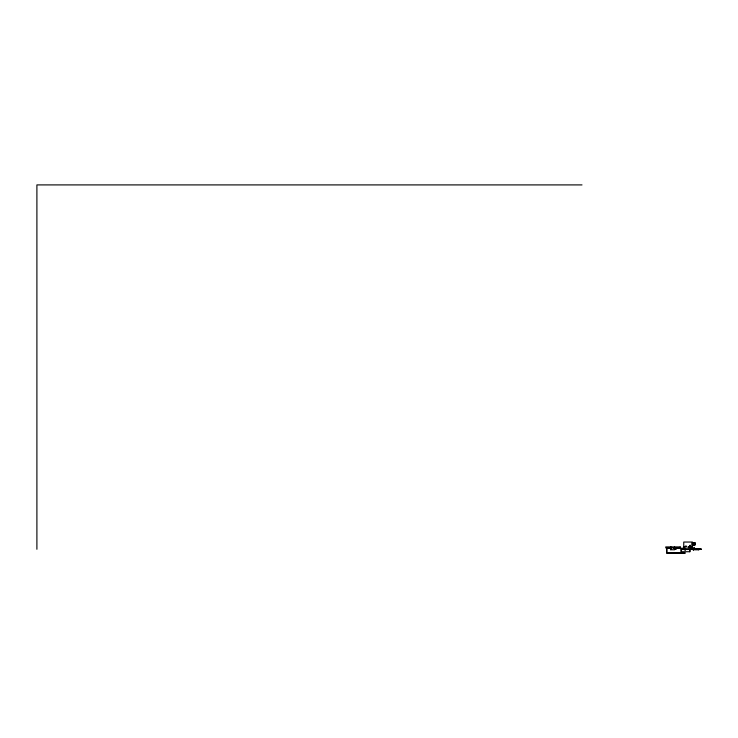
<?xml version="1.0" encoding="UTF-8"?>
<svg xmlns="http://www.w3.org/2000/svg" width="738" height="738" viewBox="0 0 738 738"><rect width="100%" height="100%" fill="white"/><g stroke="black" fill="none" stroke-linecap="round" stroke-linejoin="round"><path stroke-width="1.11" d="M690.805 549.321L690.805 548.841M693.286 550.087L694.255 548.841M582.005 184.906L36.9 184.906L36.9 549.275M692.798 543.251L693.369 543.002M693.812 543.251L694.384 543.002M686.174 546.858L683.766 546.858L686.174 545.899L686.174 546.913M685.141 553.048L666.737 553.094L666.737 548.233L671.377 548.233M673.61 548.233L683.988 548.233M674.541 548.841L676.036 548.934M692.327 548.841L701.1 549.321M692.668 549.007L701.1 549.007M674.587 549.22L676.036 549.22L674.587 549.321M692.668 549.155L701.1 549.155M701.1 549.275L682.124 549.321L682.124 548.841L691.654 549.275M681.192 549.487L689.864 549.487M694.449 549.423L693.102 549.423L693.102 548.841M699.855 548.841L699.855 549.413L698.499 549.801L694.449 549.801L694.55 548.841M685.085 553.048L666.783 553.048L666.783 548.233M698.406 548.841L698.406 549.801M695.5 548.841L695.5 549.321M694.873 543.002L694.873 544.93M694.052 543.002L694.052 544.93M694.052 549.321L694.052 547.393L693.96 549.275M693.812 543.002L693.812 544.93M693.286 549.321L693.342 550.087M693.037 543.002L693.037 544.93M692.798 543.002L692.798 544.93M692.327 549.321L692.428 542.043L683.748 542.043L683.748 549.321M692.179 549.275L692.078 548.306L692.078 549.321M690.75 546.867L690.75 545.419L689.596 545.419L689.596 546.867M690.5 545.419L690.5 546.867M690.178 545.419L690.178 546.867M689.864 549.367L689.864 551.729L681.192 551.729L681.192 549.367L681.239 551.729M689.818 549.367L689.818 551.729M688.729 546.867L688.729 547.587M685.141 548.233L685.141 550.179M685.058 548.233L685.058 550.161M682.18 548.841L682.18 549.321M674.587 546.913L674.587 549.773L670.741 549.718L670.833 546.913M670.741 546.913L670.741 549.773M695.205 543.002L691.976 543.002L691.976 544.93L695.205 544.93L695.205 543.002M680.224 546.913L665.759 546.913L665.759 547.873L680.224 547.873L680.224 546.913M691.617 546.867L688 546.867L688 547.587L691.617 547.587L691.617 546.867"/></g></svg>
